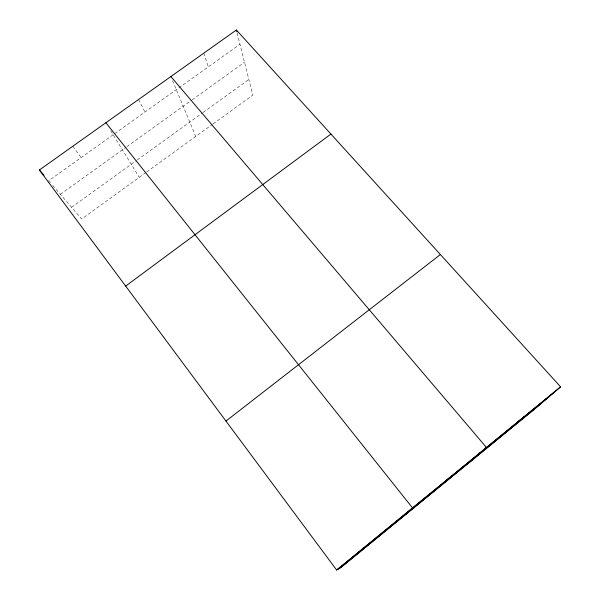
<?xml version="1.0" encoding="UTF-8"?>
<svg xmlns="http://www.w3.org/2000/svg" width="600" height="600" viewBox="0 0 600 600"><rect width="100%" height="100%" fill="white"/><g stroke="black" fill="none" stroke-linecap="round" stroke-linejoin="round"><path stroke-width="0.45" stroke-dasharray="3 2.25" d="M145.972 172.47L81.668 219.022L51.615 184.148M146.722 171.93L212.34 124.425M213.09 123.877L252.81 95.123L236.827 31.785M71.565 207.3L136.545 160.47M137.295 159.922L202.403 113.002M203.145 112.462L248.865 79.508M60.383 194.325L126.15 147.15M126.9 146.618L191.468 100.305M192.218 99.765L244.515 62.258M113.198 134.73L48.698 180.757L51.03 183.472M114.705 133.65L239.978 44.265M72.825 146.235L81.12 157.62M110.752 130.74L139.252 177.33M138.547 99.525L144.93 112.087M172.575 80.655L195.735 136.44M203.805 53.145L208.32 66.847"/><path stroke-width="0.9" d="M374.595 539.175L374.835 538.755M405.87 514.38L412.53 507.923L105.87 122.752M447.015 479.947L449.73 477.502M468.952 462.78L486.442 447.472L170.873 76.552M518.655 421.35L523.77 416.947M560.595 386.835L532.477 410.812L341.347 567.158L336.623 570L39.405 169.98L236.377 30L560.595 386.835L336.623 570M337.68 569.362L554.317 392.19M339 568.575L546.495 398.857M340.237 567.825L539.1 405.173M225.96 421.065L440.385 254.535M125.677 286.087L330.93 134.07M39.405 169.98L44.047 175.373M236.377 30L236.827 31.785"/></g></svg>
